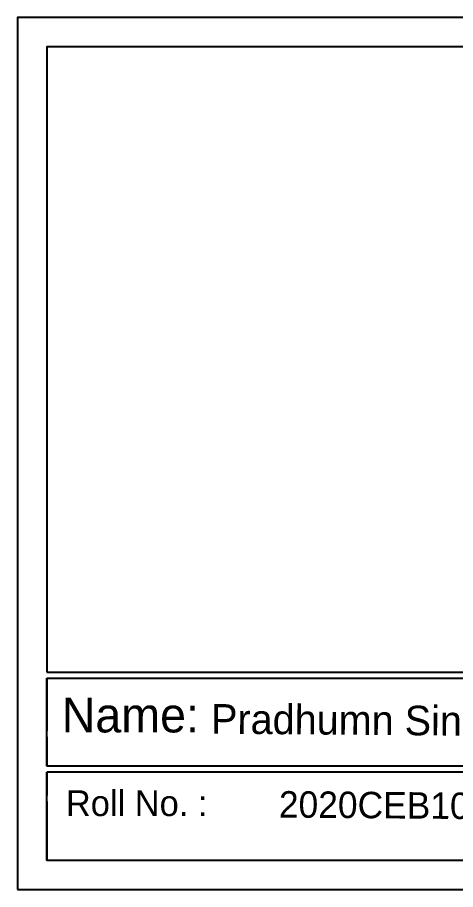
# Model space of a CAD drawing. Header units: millimetres. Extents: x 268 to 10756, y 109 to 4664.
# Drawn here: x 268 to 1248, y 2712 to 4664 of the extents above; entities that cross this region are included whole.
import ezdxf

# ---------------------------------------------------------------- set-up
doc = ezdxf.new("R2010")
doc.units = ezdxf.units.MM
doc.layers.add('Frame', color=7, linetype='Continuous')

msp = doc.modelspace()

# ---------------------------------------------------------------- linework, layer by layer
at = {"layer": 'Frame'}
for p, q in [((333.4, 3198.3), (2962.4, 3198.3)), ((333.4, 3066.9), (333.4, 3185.2)), ((333.4, 3053.7), (333.4, 3185.2)), ((333.4, 3185.2), (1634.8, 3185.2)), ((333.4, 2988), (333.4, 3053.7)), ((1634.8, 2988), (333.4, 2988)), ((333.4, 2922.3), (333.4, 2974.9)), ((1634.8, 2974.9), (333.4, 2974.9)), ((333.4, 2777.7), (333.4, 2922.3))]:
    msp.add_line(p, q, dxfattribs=at)
msp.add_lwpolyline([(267.6, 2712), (3028.2, 2712), (3028.2, 4664), (267.6, 4664)], close=True, dxfattribs=at)
for points in [[(2962.4, 3066.9), (2962.4, 4598.3), (333.4, 4598.3), (333.4, 3198.3)], [(333.4, 3185.2), (333.4, 3066.9)], [(333.4, 3053.7), (333.4, 2988)], [(333.4, 2974.9), (333.4, 2922.3)], [(333.4, 2909.1), (333.4, 2777.7), (1634.8, 2777.7)]]:
    msp.add_lwpolyline(points, dxfattribs=at)

# ---------------------------------------------------------------- texts
for s, height, p in [('Name:', 77.97, (366.6, 3063.7)), ('Roll No. :', 57.6, (376, 2876.5))]:
    msp.add_text(s, height=height, dxfattribs=at).set_placement(p)
for s, height, p in [('Pradhumn Singh', 66.222, (700.5, 3061)), ('2020CEB1022', 59.173, (852.3, 2873.2))]:
    msp.add_text(s, height=height, rotation=359.5369, dxfattribs=at).set_placement(p)

doc.saveas('drawing.dxf')
